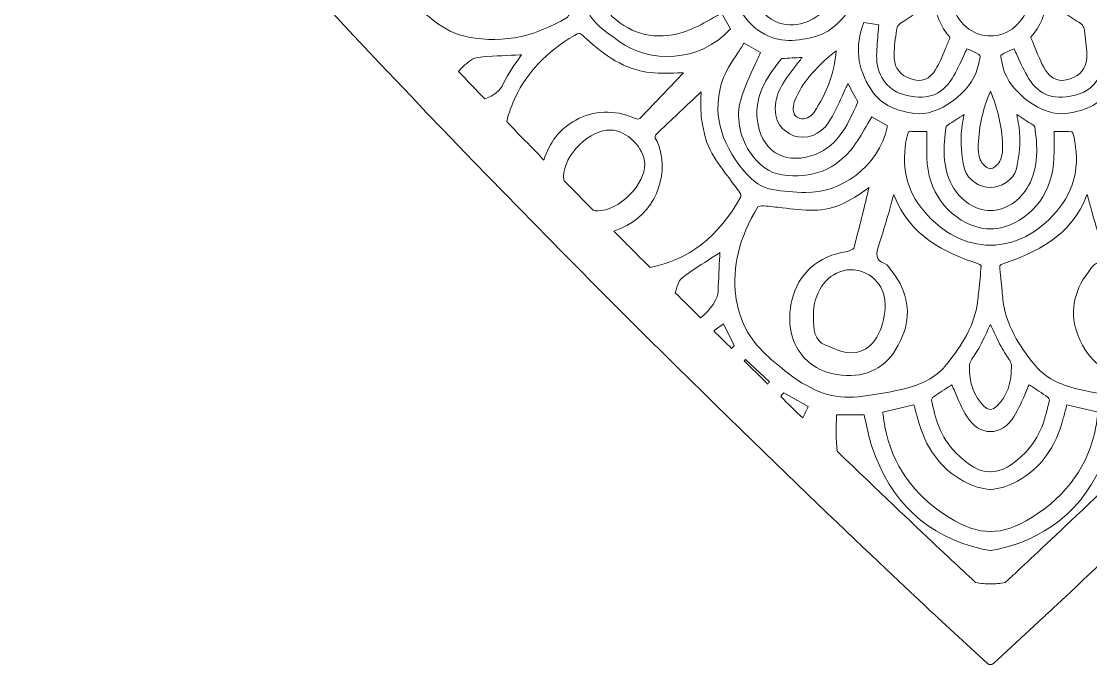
# Model space of a CAD drawing. Extents: x 49 to 10099, y -910 to -90.
# Drawn here: x 4624.5 to 5122.7, y -910.2 to -610.3 of the extents above; entities that cross this region are included whole.
import ezdxf

# ---------------------------------------------------------------- set-up
doc = ezdxf.new("R2010")
doc.units = 0
doc.header["$MEASUREMENT"] = 0
doc.layers.add('Layer 1', color=7, linetype='Continuous')

msp = doc.modelspace()

# ---------------------------------------------------------------- linework, layer by layer
at = {"layer": 'Layer 1', "lineweight": 0}
for points, knots in [([(5501.3, -225.51), (5483.53, -185.76), (5456.2, -152.06), (5422.26, -128.07), (5386.85, -103.04), (5345.94, -89.8), (5303.95, -89.8), (5255.6, -89.8), (5207.15, -107.53), (5163.84, -141.08), (5131.71, -165.95), (5102.18, -199.51), (5076, -240.85), (5049.84, -199.52), (5020.3, -165.97), (4988.17, -141.09), (4944.85, -107.54), (4896.39, -89.81), (4848.04, -89.8), (4806.06, -89.8), (4765.15, -103.03), (4729.74, -128.06), (4695.81, -152.05), (4668.47, -185.74), (4650.69, -225.49), (4647.23, -233.24), (4644.09, -241.32), (4641.38, -249.51), (4641.24, -249.81), (4641.14, -250.13), (4641.07, -250.46), (4627.51, -291.9), (4624.53, -337.37), (4632.44, -381.98), (4643.06, -441.87), (4672.02, -498.59), (4718.51, -550.55), (4872.39, -722.55), (5049.6, -886.55), (5051.38, -888.19), (5051.38, -888.19), (5074.65, -909.67), (5074.65, -909.67), (5075.03, -910.02), (5075.52, -910.2), (5076.01, -910.2), (5076.49, -910.2), (5076.98, -910.02), (5077.36, -909.67), (5077.36, -909.67), (5100.63, -888.18), (5100.63, -888.18), (5102.4, -886.55), (5279.47, -722.71), (5433.5, -550.55), (5479.98, -498.6), (5508.93, -441.89), (5519.55, -382), (5529.16, -327.81), (5522.85, -273.7), (5501.3, -225.51)], [0, 0, 0, 0, 1, 1, 1, 2, 2, 2, 3, 3, 3, 4, 4, 4, 5, 5, 5, 6, 6, 6, 7, 7, 7, 8, 8, 8, 9, 9, 9, 10, 10, 10, 11, 11, 11, 12, 12, 12, 13, 13, 13, 14, 14, 14, 15, 15, 15, 16, 16, 16, 17, 17, 17, 18, 18, 18, 19, 19, 19, 20, 20, 20, 20]), ([(4791.64, -552), (4793.4, -543.94), (4795.35, -537.13), (4797.62, -531.17), (4800.41, -523.84), (4806.66, -519.34), (4813.32, -514.54), (4824.6, -506.41), (4837.38, -505.37), (4850.91, -504.27), (4850.91, -504.27), (4851.85, -504.19), (4851.85, -504.19), (4852.07, -504.29), (4852.41, -504.55), (4852.55, -504.73), (4858.02, -525.12), (4868, -538.13), (4883.73, -545.21), (4883.16, -545.38), (4882.58, -545.56), (4882, -545.73), (4873.83, -548.17), (4865.38, -550.69), (4857.02, -552.97), (4856.55, -552.94), (4855.28, -552.26), (4854.71, -551.56), (4846.19, -540.98), (4834.96, -537.03), (4821.34, -539.79), (4810.45, -542.01), (4801.65, -554.21), (4800.55, -563.77), (4799.72, -571.02), (4801.6, -577.62), (4806.28, -583.93), (4813.99, -594.3), (4833.03, -596.74), (4844.01, -588.77), (4852.84, -582.35), (4857.31, -575.32), (4858.07, -566.62), (4858.29, -564.19), (4859.24, -563.34), (4862.49, -562.67), (4868.74, -561.39), (4875, -559.82), (4881.06, -558.3), (4883.33, -557.73), (4885.59, -557.17), (4887.86, -556.61), (4886.58, -558.53), (4885.41, -560.3), (4884.24, -562.08), (4878.54, -570.79), (4876.36, -580.29), (4877.75, -590.31), (4877.75, -590.31), (4878.17, -593.3), (4878.17, -593.3), (4878.79, -597.7), (4879.44, -602.26), (4879.83, -606.72), (4879.85, -607.17), (4879.26, -608.25), (4878.88, -608.49), (4862.63, -618.27), (4846.13, -621.11), (4829.82, -616.95), (4825.1, -615.75), (4819.78, -612.73), (4814.44, -608.24), (4809.11, -603.75), (4804.57, -598.04), (4800.19, -592.52), (4791.13, -581.12), (4788.26, -567.49), (4791.64, -552)], [0, 0, 0, 0, 1, 1, 1, 2, 2, 2, 3, 3, 3, 4, 4, 4, 5, 5, 5, 6, 6, 6, 7, 7, 7, 8, 8, 8, 9, 9, 9, 10, 10, 10, 11, 11, 11, 12, 12, 12, 13, 13, 13, 14, 14, 14, 15, 15, 15, 16, 16, 16, 17, 17, 17, 18, 18, 18, 19, 19, 19, 20, 20, 20, 21, 21, 21, 22, 22, 22, 23, 23, 23, 24, 24, 24, 25, 25, 25, 26, 26, 26, 26]), ([(4887.69, -603.29), (4882.48, -583.06), (4886.46, -567.6), (4899.87, -556.03), (4903.18, -553.18), (4907.38, -551.29), (4911.83, -549.29), (4913.32, -548.62), (4914.84, -547.93), (4916.35, -547.2), (4916.35, -547.2), (4920.77, -554.66), (4920.77, -554.66), (4919.1, -555.86), (4917.4, -557.04), (4915.74, -558.19), (4910.92, -561.53), (4905.93, -564.99), (4901.64, -569.13), (4896, -574.57), (4892.84, -582.87), (4893.2, -591.32), (4893.51, -598.9), (4896.58, -605.59), (4901.61, -609.7), (4911.11, -617.44), (4922.53, -619.18), (4934.66, -614.74), (4939.01, -613.14), (4943.1, -610.83), (4947.04, -608.59), (4948.23, -607.92), (4949.45, -607.23), (4950.67, -606.56), (4950.67, -606.56), (4954.9, -613.76), (4954.9, -613.76), (4940.57, -629.86), (4916.77, -629.93), (4903.06, -619.67), (4902.01, -618.88), (4900.94, -618.12), (4899.87, -617.36), (4894.48, -613.53), (4889.39, -609.91), (4887.69, -603.29)], [0, 0, 0, 0, 1, 1, 1, 2, 2, 2, 3, 3, 3, 4, 4, 4, 5, 5, 5, 6, 6, 6, 7, 7, 7, 8, 8, 8, 9, 9, 9, 10, 10, 10, 11, 11, 11, 12, 12, 12, 13, 13, 13, 14, 14, 14, 15, 15, 15, 15]), ([(4968.92, -567), (4969.33, -566.98), (4970.2, -567.17), (4970.6, -567.43), (4971.92, -568.3), (4973.17, -569.44), (4974.49, -570.65), (4974.66, -570.8), (4974.83, -570.95), (4974.99, -571.11), (4974.49, -571.76), (4973.99, -572.41), (4973.49, -573.06), (4971.59, -575.52), (4969.62, -578.06), (4967.85, -580.69), (4962.28, -588.94), (4962.69, -597.56), (4969, -604.96), (4977.3, -614.69), (4988.08, -612.83), (4994.79, -608.28), (4997.5, -606.44), (5000.13, -604.43), (5002.68, -602.48), (5003.36, -601.96), (5004.04, -601.44), (5004.72, -600.92), (5004.72, -600.92), (5009.36, -606.28), (5009.36, -606.28), (5005.46, -611.18), (5000.48, -616.09), (4993.21, -617.77), (4984.81, -619.71), (4975.89, -620.63), (4967.54, -614.3), (4958.45, -607.4), (4956.53, -598.6), (4956.53, -592.43), (4956.52, -582.79), (4961.38, -572.83), (4968.92, -567)], [0, 0, 0, 0, 1, 1, 1, 2, 2, 2, 3, 3, 3, 4, 4, 4, 5, 5, 5, 6, 6, 6, 7, 7, 7, 8, 8, 8, 9, 9, 9, 10, 10, 10, 11, 11, 11, 12, 12, 12, 13, 13, 13, 14, 14, 14, 14]), ([(5060.63, -589.5), (5067.34, -587.78), (5072.49, -583.85), (5076, -577.8), (5079.51, -583.85), (5084.66, -587.78), (5091.37, -589.5), (5094.18, -590.23), (5094.6, -591.51), (5094.49, -595.28), (5094.47, -596.02), (5094.34, -596.81), (5094.2, -597.64), (5094.05, -598.5), (5093.9, -599.39), (5093.86, -600.33), (5093.46, -608.83), (5085.55, -616.85), (5077.28, -617.15), (5076.86, -617.16), (5076.45, -617.16), (5076.04, -617.15), (5076.02, -617.15), (5076.01, -617.15), (5076, -617.15), (5075.99, -617.15), (5075.97, -617.15), (5075.96, -617.15), (5075.55, -617.16), (5075.14, -617.16), (5074.71, -617.15), (5066.44, -616.85), (5058.54, -608.83), (5058.14, -600.33), (5058.09, -599.39), (5057.95, -598.5), (5057.8, -597.64), (5057.66, -596.8), (5057.53, -596.02), (5057.51, -595.28), (5057.4, -591.51), (5057.82, -590.23), (5060.63, -589.5)], [0, 0, 0, 0, 1, 1, 1, 2, 2, 2, 3, 3, 3, 4, 4, 4, 5, 5, 5, 6, 6, 6, 7, 7, 7, 8, 8, 8, 9, 9, 9, 10, 10, 10, 11, 11, 11, 12, 12, 12, 13, 13, 13, 14, 14, 14, 14]), ([(5031.1, -625.93), (5031.21, -622.05), (5031.74, -618.04), (5032.21, -614.49), (5032.45, -612.6), (5033.27, -611.61), (5035.68, -610.25), (5039.59, -608.05), (5042.93, -604.95), (5046.16, -601.94), (5047.18, -600.99), (5048.2, -600.04), (5049.23, -599.13), (5049.32, -599.04), (5049.41, -598.96), (5049.5, -598.88), (5050.27, -606.78), (5052.72, -612.76), (5057.14, -617.77), (5057.15, -617.87), (5057.15, -618), (5057.15, -618.03), (5056.43, -619.64), (5055.76, -621.31), (5055.11, -622.92), (5053.42, -627.1), (5051.83, -631.05), (5049.4, -634.37), (5046.63, -638.15), (5042.01, -638.9), (5037.02, -636.38), (5032.9, -634.31), (5030.97, -630.89), (5031.1, -625.93)], [0, 0, 0, 0, 1, 1, 1, 2, 2, 2, 3, 3, 3, 4, 4, 4, 5, 5, 5, 6, 6, 6, 7, 7, 7, 8, 8, 8, 9, 9, 9, 10, 10, 10, 11, 11, 11, 11]), ([(5096.89, -622.91), (5096.24, -621.3), (5095.57, -619.64), (5094.87, -618.08), (5094.85, -618.01), (5094.85, -617.88), (5094.86, -617.77), (5099.28, -612.75), (5101.72, -606.78), (5102.5, -598.88), (5102.59, -598.96), (5102.67, -599.04), (5102.77, -599.13), (5103.8, -600.04), (5104.82, -600.99), (5105.84, -601.94), (5109.07, -604.95), (5112.41, -608.05), (5116.31, -610.25), (5118.73, -611.61), (5119.54, -612.6), (5119.79, -614.49), (5120.26, -618.04), (5120.79, -622.05), (5120.9, -625.93), (5121.03, -630.89), (5119.09, -634.31), (5114.98, -636.38), (5109.99, -638.9), (5105.36, -638.15), (5102.6, -634.37), (5100.17, -631.05), (5098.57, -627.1), (5096.89, -622.91)], [0, 0, 0, 0, 1, 1, 1, 2, 2, 2, 3, 3, 3, 4, 4, 4, 5, 5, 5, 6, 6, 6, 7, 7, 7, 8, 8, 8, 9, 9, 9, 10, 10, 10, 11, 11, 11, 11]), ([(5017.07, -610.89), (5017.07, -610.89), (5023.97, -611.9), (5023.97, -611.9), (5023.89, -612.95), (5023.8, -613.99), (5023.71, -615.04), (5023.4, -618.74), (5023.07, -622.58), (5022.98, -626.38), (5022.78, -634.82), (5027.73, -642.21), (5035.03, -644.34), (5045.81, -647.5), (5053.18, -645.14), (5058.2, -636.91), (5060.27, -633.53), (5061.86, -630.01), (5063.55, -626.27), (5064.03, -625.22), (5064.51, -624.16), (5065.01, -623.09), (5065.53, -623.34), (5066.09, -623.59), (5066.65, -623.83), (5068.78, -624.76), (5070.79, -625.63), (5071.08, -626.19), (5071.33, -626.66), (5070.88, -628.49), (5070.37, -630.61), (5070.37, -630.61), (5070.04, -631.98), (5070.04, -631.98), (5067.31, -643.38), (5051.38, -654.95), (5040.67, -653.33), (5030.52, -651.79), (5024.46, -648.46), (5020.41, -642.18), (5013.78, -631.91), (5012.73, -622.2), (5017.07, -610.89)], [0, 0, 0, 0, 1, 1, 1, 2, 2, 2, 3, 3, 3, 4, 4, 4, 5, 5, 5, 6, 6, 6, 7, 7, 7, 8, 8, 8, 9, 9, 9, 10, 10, 10, 11, 11, 11, 12, 12, 12, 13, 13, 13, 14, 14, 14, 14]), ([(5111.33, -653.33), (5100.61, -654.95), (5084.69, -643.38), (5081.96, -631.98), (5081.96, -631.98), (5081.63, -630.61), (5081.63, -630.61), (5081.11, -628.49), (5080.67, -626.66), (5080.92, -626.19), (5081.21, -625.63), (5083.22, -624.76), (5085.35, -623.83), (5085.91, -623.59), (5086.46, -623.34), (5086.99, -623.09), (5087.49, -624.16), (5087.97, -625.23), (5088.45, -626.28), (5090.14, -630.01), (5091.73, -633.53), (5093.79, -636.91), (5098.82, -645.14), (5106.18, -647.51), (5116.97, -644.34), (5124.26, -642.21), (5129.22, -634.82), (5129.01, -626.38), (5128.92, -622.58), (5128.6, -618.75), (5128.29, -615.05), (5128.2, -614), (5128.11, -612.95), (5128.03, -611.9), (5128.03, -611.9), (5134.93, -610.89), (5134.93, -610.89), (5139.27, -622.2), (5138.22, -631.91), (5131.59, -642.18), (5127.54, -648.46), (5121.48, -651.79), (5111.33, -653.33)], [0, 0, 0, 0, 1, 1, 1, 2, 2, 2, 3, 3, 3, 4, 4, 4, 5, 5, 5, 6, 6, 6, 7, 7, 7, 8, 8, 8, 9, 9, 9, 10, 10, 10, 11, 11, 11, 12, 12, 12, 13, 13, 13, 14, 14, 14, 14]), ([(4854.81, -645.56), (4860.15, -634.07), (4869.1, -624.7), (4882.19, -616.93), (4884.33, -615.66), (4884.87, -615.71), (4886.6, -617.35), (4894.11, -624.49), (4903.45, -632.05), (4915.79, -633.97), (4920.53, -634.71), (4925.34, -634.54), (4930.44, -634.36), (4931.28, -634.33), (4932.14, -634.3), (4933, -634.27), (4933, -634.27), (4913.19, -655.16), (4913.19, -655.16), (4912.39, -656), (4911.85, -656.25), (4909.7, -655.29), (4901.15, -651.46), (4891.08, -651.85), (4882.78, -656.34), (4875.53, -660.25), (4870.29, -666.93), (4868.01, -675.01), (4862.23, -669.08), (4856.4, -663.07), (4850.63, -657.1), (4851.46, -653.1), (4853.12, -649.2), (4854.81, -645.56)], [0, 0, 0, 0, 1, 1, 1, 2, 2, 2, 3, 3, 3, 4, 4, 4, 5, 5, 5, 6, 6, 6, 7, 7, 7, 8, 8, 8, 9, 9, 9, 10, 10, 10, 11, 11, 11, 11]), ([(4951.09, -638.27), (4952.59, -633.69), (4955.35, -629.49), (4958.28, -625.05), (4959.26, -623.55), (4960.27, -622.02), (4961.24, -620.45), (4961.24, -620.45), (4968.86, -624.91), (4968.86, -624.91), (4968.05, -626.74), (4967.2, -628.58), (4966.36, -630.37), (4963.89, -635.69), (4961.33, -641.19), (4959.67, -646.96), (4957.46, -654.59), (4958.97, -663.56), (4963.7, -670.94), (4967.61, -677.06), (4973.18, -681.07), (4978.97, -681.95), (4992.68, -684.03), (5004.21, -679.41), (5012.29, -668.57), (5014.79, -665.23), (5016.88, -661.54), (5018.9, -657.98), (5019.49, -656.94), (5020.1, -655.87), (5020.71, -654.81), (5020.71, -654.81), (5028.04, -659.07), (5028.04, -659.07), (5023.77, -678.98), (5005.56, -690.44), (4990.03, -690.11), (4984.34, -689.98), (4979.3, -689.55), (4974.63, -688.77), (4969.65, -687.94), (4965.37, -685.18), (4961.17, -680.07), (4949.72, -666.14), (4946.42, -652.47), (4951.09, -638.27)], [0, 0, 0, 0, 1, 1, 1, 2, 2, 2, 3, 3, 3, 4, 4, 4, 5, 5, 5, 6, 6, 6, 7, 7, 7, 8, 8, 8, 9, 9, 9, 10, 10, 10, 11, 11, 11, 12, 12, 12, 13, 13, 13, 14, 14, 14, 15, 15, 15, 15]), ([(4834.74, -627.98), (4836, -627.16), (4838.31, -627), (4839.56, -626.91), (4845.56, -626.5), (4851.5, -626.2), (4856.74, -625.92), (4857.02, -625.91), (4857.31, -625.89), (4857.59, -625.88), (4857.42, -626.12), (4857.25, -626.36), (4857.08, -626.6), (4854.43, -630.31), (4851.44, -634.52), (4849.18, -639.21), (4847.44, -642.83), (4844.78, -645.04), (4840.4, -646.48), (4836.33, -642.24), (4832.25, -637.97), (4828.15, -633.68), (4829.96, -631.57), (4832.17, -629.65), (4834.74, -627.98)], [0, 0, 0, 0, 1, 1, 1, 2, 2, 2, 3, 3, 3, 4, 4, 4, 5, 5, 5, 6, 6, 6, 7, 7, 7, 8, 8, 8, 8]), ([(4978.99, -627.65), (4982.02, -627.46), (4985.09, -627.33), (4988.32, -627.19), (4988.03, -627.55), (4987.75, -627.91), (4987.47, -628.27), (4984.8, -631.67), (4982.29, -634.88), (4980.01, -638.29), (4978, -641.29), (4976.6, -644.62), (4976.08, -647.65), (4974.38, -657.5), (4979.6, -661.78), (4984.27, -663.64), (4989.78, -665.83), (4997.09, -663.07), (5000.59, -657.48), (5003.05, -653.55), (5005, -649.29), (5006.9, -645.18), (5007.54, -643.77), (5008.19, -642.37), (5008.86, -640.97), (5009.13, -640.41), (5009.37, -639.84), (5009.59, -639.26), (5011.18, -642.21), (5012.7, -645.05), (5014.2, -647.9), (5009.04, -660.02), (5004.09, -669.55), (4992.33, -673.06), (4985.86, -674.99), (4980.08, -674.43), (4975.61, -671.44), (4971, -668.36), (4968.07, -662.83), (4967.36, -655.87), (4966.3, -645.55), (4971.03, -637.21), (4978.44, -627.89), (4978.54, -627.8), (4978.84, -627.67), (4978.99, -627.65)], [0, 0, 0, 0, 1, 1, 1, 2, 2, 2, 3, 3, 3, 4, 4, 4, 5, 5, 5, 6, 6, 6, 7, 7, 7, 8, 8, 8, 9, 9, 9, 10, 10, 10, 11, 11, 11, 12, 12, 12, 13, 13, 13, 14, 14, 14, 15, 15, 15, 15]), ([(4993.81, -652.61), (4991.96, -655.31), (4989.72, -656.29), (4987.17, -655.55), (4985.97, -655.2), (4985.11, -654.51), (4984.61, -653.5), (4983.84, -651.92), (4983.96, -649.67), (4984.94, -647.16), (4988.33, -638.5), (4995, -632), (5000.99, -626.58), (5001.95, -625.71), (5003.01, -624.92), (5004.19, -624.05), (5003.28, -634.45), (4999.87, -643.83), (4993.81, -652.61)], [0, 0, 0, 0, 1, 1, 1, 2, 2, 2, 3, 3, 3, 4, 4, 4, 5, 5, 5, 6, 6, 6, 6]), ([(4922.47, -671.91), (4922.02, -669.83), (4921.5, -667.48), (4920.25, -665.52), (4919.48, -664.31), (4919.56, -663.74), (4920.61, -662.72), (4926.38, -657.22), (4932.17, -651.74), (4938.1, -646.13), (4938.1, -646.13), (4941.19, -643.2), (4941.19, -643.2), (4941.18, -643.49), (4941.17, -643.77), (4941.16, -644.05), (4941.04, -648.19), (4940.92, -652.1), (4941.46, -656.01), (4942.37, -662.55), (4943.92, -667.72), (4946.22, -671.8), (4948.62, -676.06), (4951.62, -679.99), (4954.52, -683.8), (4956.13, -685.91), (4957.8, -688.09), (4959.32, -690.29), (4959.63, -690.73), (4959.8, -691.83), (4959.7, -692.13), (4949.29, -710.79), (4935.45, -721.58), (4917.4, -725.07), (4911.77, -719.43), (4906.1, -713.72), (4900.49, -708.07), (4917.86, -702.76), (4925.44, -685.44), (4922.47, -671.91)], [0, 0, 0, 0, 1, 1, 1, 2, 2, 2, 3, 3, 3, 4, 4, 4, 5, 5, 5, 6, 6, 6, 7, 7, 7, 8, 8, 8, 9, 9, 9, 10, 10, 10, 11, 11, 11, 12, 12, 12, 13, 13, 13, 13]), ([(5080.37, -675.57), (5079.42, -677.32), (5077.13, -679.03), (5076.07, -679.06), (5076.02, -679.06), (5075.98, -679.06), (5075.93, -679.06), (5074.86, -679.03), (5072.57, -677.32), (5071.63, -675.57), (5070.66, -673.79), (5070.21, -671.08), (5070.34, -667.96), (5070.72, -659.02), (5072.62, -650.6), (5076, -642.91), (5079.37, -650.6), (5081.28, -659.02), (5081.66, -667.96), (5081.79, -671.08), (5081.33, -673.79), (5080.37, -675.57)], [0, 0, 0, 0, 1, 1, 1, 2, 2, 2, 3, 3, 3, 4, 4, 4, 5, 5, 5, 6, 6, 6, 7, 7, 7, 7]), ([(5055.39, -659.39), (5055.48, -659.25), (5055.77, -658.94), (5056.25, -658.62), (5058.68, -657.01), (5061.14, -655.44), (5063.72, -653.8), (5063.08, -657.08), (5062.41, -660.47), (5062.33, -663.87), (5062.19, -669.34), (5062.73, -674.47), (5063.93, -679.14), (5065.31, -684.54), (5071.28, -687.82), (5075.97, -687.74), (5080.74, -687.83), (5086.69, -684.54), (5088.07, -679.14), (5089.27, -674.48), (5089.8, -669.34), (5089.67, -663.87), (5089.58, -660.47), (5088.92, -657.08), (5088.27, -653.8), (5090.85, -655.44), (5093.31, -657.01), (5095.74, -658.62), (5096.22, -658.94), (5096.51, -659.25), (5096.61, -659.39), (5097.97, -668.47), (5098.56, -678.08), (5093.76, -686.92), (5089.88, -694.06), (5083.08, -698.5), (5076, -698.51), (5068.92, -698.5), (5062.12, -694.06), (5058.24, -686.92), (5053.44, -678.08), (5054.02, -668.47), (5055.39, -659.39)], [0, 0, 0, 0, 1, 1, 1, 2, 2, 2, 3, 3, 3, 4, 4, 4, 5, 5, 5, 6, 6, 6, 7, 7, 7, 8, 8, 8, 9, 9, 9, 10, 10, 10, 11, 11, 11, 12, 12, 12, 13, 13, 13, 14, 14, 14, 14]), ([(4884.67, -667.76), (4889.13, -663.44), (4894.41, -660.87), (4898.86, -661), (4906.68, -661.16), (4914.8, -669.2), (4914.93, -676.93), (4915.01, -681.39), (4912.38, -686.74), (4907.88, -691.26), (4903.26, -695.92), (4897.71, -698.68), (4893.02, -698.68), (4892.98, -698.68), (4892.93, -698.68), (4892.88, -698.68), (4892.28, -698.67), (4891.61, -698.56), (4890.88, -698.33), (4886.44, -693.83), (4881.96, -689.27), (4877.44, -684.66), (4877.23, -683.91), (4877.12, -683.21), (4877.13, -682.6), (4877.18, -677.84), (4880, -672.29), (4884.67, -667.76)], [0, 0, 0, 0, 1, 1, 1, 2, 2, 2, 3, 3, 3, 4, 4, 4, 5, 5, 5, 6, 6, 6, 7, 7, 7, 8, 8, 8, 9, 9, 9, 9]), ([(5037.17, -663.9), (5037.62, -661.92), (5037.94, -661.57), (5038.89, -661.57), (5039.1, -661.57), (5039.34, -661.59), (5039.62, -661.61), (5041.65, -661.75), (5043.61, -661.72), (5045.68, -661.69), (5045.91, -661.68), (5046.15, -661.68), (5046.38, -661.68), (5046.38, -662.64), (5046.37, -663.59), (5046.37, -664.52), (5046.35, -667.78), (5046.33, -670.87), (5046.4, -673.96), (5046.78, -689.34), (5055.91, -701.98), (5069.66, -706.17), (5073.74, -707.41), (5078.25, -707.41), (5082.33, -706.17), (5096.09, -701.98), (5105.22, -689.34), (5105.59, -673.96), (5105.67, -670.87), (5105.65, -667.79), (5105.63, -664.52), (5105.63, -663.59), (5105.62, -662.64), (5105.62, -661.68), (5105.85, -661.68), (5106.08, -661.68), (5106.31, -661.69), (5108.39, -661.72), (5110.35, -661.75), (5112.37, -661.61), (5113.91, -661.5), (5114.28, -661.47), (5114.83, -663.9), (5117.89, -677.32), (5115.22, -689.08), (5106.91, -698.86), (5098.13, -709.18), (5087.44, -714.65), (5076, -714.67), (5064.55, -714.65), (5053.86, -709.18), (5045.09, -698.86), (5036.77, -689.08), (5034.11, -677.32), (5037.17, -663.9)], [0, 0, 0, 0, 1, 1, 1, 2, 2, 2, 3, 3, 3, 4, 4, 4, 5, 5, 5, 6, 6, 6, 7, 7, 7, 8, 8, 8, 9, 9, 9, 10, 10, 10, 11, 11, 11, 12, 12, 12, 13, 13, 13, 14, 14, 14, 15, 15, 15, 16, 16, 16, 17, 17, 17, 18, 18, 18, 18]), ([(4957.37, -738.5), (4955.62, -724.81), (4958.96, -711.18), (4967.57, -696.84), (4967.96, -696.59), (4969.29, -696.29), (4970.44, -696.38), (4973.3, -696.59), (4976.22, -696.93), (4979.05, -697.25), (4983.82, -697.81), (4988.76, -698.38), (4993.68, -698.38), (4993.69, -698.38), (4993.7, -698.38), (4993.71, -698.38), (5003.52, -698.38), (5011.7, -693.4), (5017.73, -689.06), (5018.29, -688.65), (5018.85, -688.25), (5019.44, -687.83), (5019.19, -688.84), (5018.95, -689.84), (5018.71, -690.84), (5016.59, -699.59), (5014.6, -707.86), (5012.34, -716.08), (5012.03, -716.52), (5010.51, -717.36), (5009.26, -717.56), (4995.57, -719.74), (4986.41, -727.9), (4983.44, -740.53), (4981.19, -750.14), (4982.94, -759.41), (4988.24, -765.97), (4991.83, -770.4), (4998.67, -775.61), (5010.98, -775.39), (5022.16, -775.17), (5030.05, -769.14), (5035.11, -756.96), (5039.18, -747.13), (5037.51, -736.34), (5030.5, -727.36), (5030.27, -727.07), (5030.05, -726.74), (5029.83, -726.42), (5029.04, -725.26), (5028.14, -723.94), (5026.68, -723.29), (5022.41, -721.38), (5022.34, -719.3), (5024.32, -713.6), (5026.43, -707.5), (5028.14, -701.25), (5029.96, -694.64), (5030.28, -693.47), (5030.61, -692.28), (5030.94, -691.07), (5030.96, -691.13), (5030.99, -691.19), (5031.01, -691.25), (5038.41, -710.57), (5054.98, -718.29), (5070.21, -723.3), (5070.68, -723.45), (5071.34, -723.95), (5071.63, -724.27), (5071.42, -728.17), (5070.99, -732.14), (5070.58, -735.98), (5070.43, -737.35), (5070.28, -738.73), (5070.14, -740.1), (5068.95, -751.95), (5062.42, -761.64), (5055.54, -770.35), (5051.49, -775.47), (5045.44, -779.05), (5037.06, -781.3), (5030.7, -783), (5023.69, -784.23), (5014.34, -785.3), (5003.3, -786.56), (4992.99, -783.12), (4981.86, -774.47), (4973.05, -767.62), (4965.4, -761.18), (4961.15, -751.78), (4959.25, -747.57), (4957.94, -742.98), (4957.37, -738.5)], [0, 0, 0, 0, 1, 1, 1, 2, 2, 2, 3, 3, 3, 4, 4, 4, 5, 5, 5, 6, 6, 6, 7, 7, 7, 8, 8, 8, 9, 9, 9, 10, 10, 10, 11, 11, 11, 12, 12, 12, 13, 13, 13, 14, 14, 14, 15, 15, 15, 16, 16, 16, 17, 17, 17, 18, 18, 18, 19, 19, 19, 20, 20, 20, 21, 21, 21, 22, 22, 22, 23, 23, 23, 24, 24, 24, 25, 25, 25, 26, 26, 26, 27, 27, 27, 28, 28, 28, 29, 29, 29, 30, 30, 30, 31, 31, 31, 31]), ([(5096.46, -770.35), (5089.58, -761.64), (5083.05, -751.95), (5081.85, -740.1), (5081.71, -738.72), (5081.57, -737.34), (5081.42, -735.96), (5081.01, -732.12), (5080.58, -728.16), (5080.37, -724.27), (5080.66, -723.95), (5081.32, -723.45), (5081.79, -723.3), (5097.02, -718.29), (5113.59, -710.57), (5120.99, -691.25), (5121.01, -691.19), (5121.03, -691.13), (5121.06, -691.07), (5121.39, -692.28), (5121.72, -693.46), (5122.04, -694.64), (5123.85, -701.25), (5125.57, -707.5), (5127.68, -713.6), (5129.66, -719.3), (5129.59, -721.38), (5125.32, -723.29), (5123.86, -723.94), (5122.96, -725.26), (5122.17, -726.42), (5121.94, -726.74), (5121.72, -727.07), (5121.49, -727.36), (5114.49, -736.34), (5112.81, -747.13), (5116.89, -756.96), (5121.94, -769.14), (5129.83, -775.17), (5141.01, -775.39), (5153.34, -775.62), (5160.17, -770.4), (5163.75, -765.97), (5169.06, -759.41), (5170.81, -750.14), (5168.55, -740.53), (5165.59, -727.9), (5156.42, -719.74), (5142.74, -717.56), (5141.48, -717.36), (5139.97, -716.52), (5139.65, -716.08), (5137.4, -707.86), (5135.4, -699.59), (5133.29, -690.84), (5133.05, -689.84), (5132.8, -688.84), (5132.56, -687.83), (5133.15, -688.25), (5133.71, -688.65), (5134.27, -689.06), (5140.3, -693.4), (5148.48, -698.38), (5158.29, -698.38), (5158.3, -698.38), (5158.31, -698.38), (5158.31, -698.38), (5163.23, -698.38), (5168.17, -697.81), (5172.95, -697.25), (5175.78, -696.93), (5178.7, -696.59), (5181.56, -696.38), (5182.71, -696.29), (5184.03, -696.59), (5184.43, -696.84), (5193.04, -711.19), (5196.38, -724.81), (5194.63, -738.5), (5194.05, -742.98), (5192.75, -747.57), (5190.85, -751.78), (5186.6, -761.18), (5178.95, -767.62), (5170.13, -774.47), (5159.01, -783.12), (5148.69, -786.56), (5137.65, -785.3), (5128.3, -784.23), (5121.3, -783), (5114.94, -781.3), (5106.55, -779.05), (5100.51, -775.47), (5096.46, -770.35)], [0, 0, 0, 0, 1, 1, 1, 2, 2, 2, 3, 3, 3, 4, 4, 4, 5, 5, 5, 6, 6, 6, 7, 7, 7, 8, 8, 8, 9, 9, 9, 10, 10, 10, 11, 11, 11, 12, 12, 12, 13, 13, 13, 14, 14, 14, 15, 15, 15, 16, 16, 16, 17, 17, 17, 18, 18, 18, 19, 19, 19, 20, 20, 20, 21, 21, 21, 22, 22, 22, 23, 23, 23, 24, 24, 24, 25, 25, 25, 26, 26, 26, 27, 27, 27, 28, 28, 28, 29, 29, 29, 30, 30, 30, 31, 31, 31, 31]), ([(4936.37, -727), (4940.72, -724.04), (4945.18, -721.21), (4949.12, -718.72), (4949.41, -718.53), (4949.7, -718.35), (4949.99, -718.16), (4949.96, -718.67), (4949.93, -719.19), (4949.9, -719.71), (4949.63, -724.7), (4949.32, -730.35), (4949.16, -736.05), (4949.05, -739.67), (4945.63, -744.85), (4941, -748.58), (4937.11, -744.72), (4933.16, -740.8), (4929.16, -736.82), (4929.64, -735.01), (4930.17, -733.43), (4930.8, -731.99), (4931.56, -730.26), (4933.87, -728.69), (4935.92, -727.31), (4935.92, -727.31), (4936.37, -727), (4936.37, -727)], [0, 0, 0, 0, 1, 1, 1, 2, 2, 2, 3, 3, 3, 4, 4, 4, 5, 5, 5, 6, 6, 6, 7, 7, 7, 8, 8, 8, 9, 9, 9, 9]), ([(5007.36, -726.59), (5008.58, -726.27), (5009.83, -726.11), (5011.08, -726.11), (5013.97, -726.11), (5016.89, -726.95), (5019.46, -728.56), (5023.17, -730.89), (5025.75, -734.57), (5026.54, -738.65), (5028.28, -747.67), (5024.15, -759.3), (5017.88, -763.06), (5011.87, -766.65), (5006.13, -764.21), (5000.05, -761.62), (5000.05, -761.62), (4999.12, -761.23), (4999.12, -761.23), (4993.88, -759.01), (4993.52, -754.56), (4993.55, -747.51), (4993.55, -747.51), (4993.55, -747.37), (4993.55, -747.37), (4993.56, -736.98), (4998.98, -728.83), (5007.36, -726.59)], [0, 0, 0, 0, 1, 1, 1, 2, 2, 2, 3, 3, 3, 4, 4, 4, 5, 5, 5, 6, 6, 6, 7, 7, 7, 8, 8, 8, 9, 9, 9, 9]), ([(4948.55, -753.55), (4949.59, -752.82), (4950.64, -752.07), (4951.7, -751.34), (4951.7, -751.34), (4956.62, -761.5), (4956.62, -761.5), (4956.21, -761.96), (4955.82, -762.41), (4955.43, -762.84), (4952.68, -760.13), (4949.89, -757.38), (4947.08, -754.6), (4947.57, -754.25), (4948.06, -753.9), (4948.55, -753.55)], [0, 0, 0, 0, 1, 1, 1, 2, 2, 2, 3, 3, 3, 4, 4, 4, 5, 5, 5, 5]), ([(5079.02, -789.66), (5078.01, -790.65), (5076.94, -791.24), (5076, -791.34), (5075.06, -791.24), (5073.99, -790.65), (5072.98, -789.66), (5068.33, -785.11), (5066.11, -778.99), (5066.19, -770.94), (5066.21, -769.39), (5067.46, -767.56), (5068.78, -765.63), (5069.59, -764.45), (5070.42, -763.23), (5071.06, -761.95), (5072.84, -758.36), (5074.52, -754.77), (5076, -751.59), (5077.48, -754.77), (5079.15, -758.36), (5080.94, -761.95), (5081.58, -763.23), (5082.41, -764.45), (5083.22, -765.63), (5084.54, -767.56), (5085.79, -769.39), (5085.81, -770.94), (5085.89, -778.99), (5083.67, -785.11), (5079.02, -789.66)], [0, 0, 0, 0, 1, 1, 1, 2, 2, 2, 3, 3, 3, 4, 4, 4, 5, 5, 5, 6, 6, 6, 7, 7, 7, 8, 8, 8, 9, 9, 9, 10, 10, 10, 10]), ([(4973.03, -778.36), (4972.8, -778.71), (4972.56, -779.06), (4972.31, -779.41), (4968.72, -775.89), (4965.04, -772.29), (4961.31, -768.62), (4961.31, -768.62), (4961.87, -768.03), (4961.87, -768.03), (4961.87, -768.03), (4973.03, -778.36), (4973.03, -778.36)], [0, 0, 0, 0, 1, 1, 1, 2, 2, 2, 3, 3, 3, 4, 4, 4, 4]), ([(5092.28, -811.33), (5086.16, -817.53), (5081.21, -820.3), (5076.19, -820.3), (5076.12, -820.3), (5076.04, -820.3), (5075.96, -820.3), (5070.93, -820.41), (5065.93, -817.62), (5059.72, -811.33), (5052.76, -804.29), (5050.15, -794.98), (5048.52, -786.79), (5048.58, -786.46), (5049, -785.73), (5049.33, -785.5), (5052, -783.58), (5054.84, -781.77), (5057.35, -780.17), (5057.58, -780.02), (5057.8, -779.88), (5058.02, -779.74), (5058.48, -780.79), (5058.93, -781.85), (5059.37, -782.89), (5061.04, -786.86), (5062.78, -790.96), (5065.13, -794.67), (5067.95, -799.12), (5071.8, -801.57), (5075.98, -801.57), (5075.99, -801.57), (5076, -801.57), (5076.01, -801.57), (5080.19, -801.57), (5084.05, -799.12), (5086.87, -794.67), (5089.22, -790.96), (5090.95, -786.86), (5092.63, -782.89), (5093.07, -781.85), (5093.52, -780.79), (5093.98, -779.74), (5094.2, -779.88), (5094.42, -780.02), (5094.64, -780.16), (5097.15, -781.77), (5099.99, -783.58), (5102.66, -785.5), (5102.99, -785.73), (5103.42, -786.46), (5103.48, -786.79), (5101.85, -794.98), (5099.24, -804.29), (5092.28, -811.33)], [0, 0, 0, 0, 1, 1, 1, 2, 2, 2, 3, 3, 3, 4, 4, 4, 5, 5, 5, 6, 6, 6, 7, 7, 7, 8, 8, 8, 9, 9, 9, 10, 10, 10, 11, 11, 11, 12, 12, 12, 13, 13, 13, 14, 14, 14, 15, 15, 15, 16, 16, 16, 17, 17, 17, 18, 18, 18, 18]), ([(4991.15, -789.91), (4990.35, -791.71), (4989.48, -793.49), (4988.54, -795.22), (4985.21, -791.98), (4981.8, -788.66), (4978.31, -785.26), (4978.79, -784.65), (4979.25, -784.06), (4979.7, -783.46), (4979.7, -783.46), (4991.15, -789.91), (4991.15, -789.91)], [0, 0, 0, 0, 1, 1, 1, 2, 2, 2, 3, 3, 3, 4, 4, 4, 4]), ([(5063.41, -824.66), (5067.7, -827.02), (5071.9, -828.32), (5075.9, -828.52), (5075.97, -828.52), (5076.03, -828.52), (5076.1, -828.52), (5080.1, -828.32), (5084.3, -827.02), (5088.59, -824.66), (5099.34, -818.73), (5106.32, -809.13), (5109.95, -795.32), (5110.44, -793.46), (5110.94, -791.61), (5111.45, -789.77), (5111.45, -789.77), (5111.62, -789.15), (5111.62, -789.15), (5111.62, -789.15), (5126.19, -792.46), (5126.19, -792.46), (5126.13, -792.88), (5126.07, -793.29), (5126.01, -793.69), (5125.73, -795.66), (5125.47, -797.52), (5125.14, -799.33), (5121.92, -817), (5111.88, -831.22), (5095.28, -841.58), (5087.94, -846.15), (5082.01, -848.18), (5075.98, -848.11), (5070.02, -848.19), (5064.06, -846.15), (5056.72, -841.58), (5040.12, -831.22), (5030.07, -817), (5026.86, -799.33), (5026.53, -797.52), (5026.26, -795.65), (5025.98, -793.68), (5025.93, -793.28), (5025.87, -792.88), (5025.81, -792.46), (5025.81, -792.46), (5040.38, -789.15), (5040.38, -789.15), (5040.38, -789.15), (5040.58, -789.88), (5040.58, -789.88), (5041.07, -791.69), (5041.57, -793.5), (5042.05, -795.32), (5045.67, -809.13), (5052.66, -818.73), (5063.41, -824.66)], [0, 0, 0, 0, 1, 1, 1, 2, 2, 2, 3, 3, 3, 4, 4, 4, 5, 5, 5, 6, 6, 6, 7, 7, 7, 8, 8, 8, 9, 9, 9, 10, 10, 10, 11, 11, 11, 12, 12, 12, 13, 13, 13, 14, 14, 14, 15, 15, 15, 16, 16, 16, 17, 17, 17, 18, 18, 18, 19, 19, 19, 19]), ([(5004.35, -793.79), (5004.35, -793.79), (5017.16, -793.79), (5017.16, -793.79), (5017.42, -794.93), (5017.67, -796.08), (5017.92, -797.23), (5018.72, -800.94), (5019.55, -804.78), (5020.78, -808.5), (5029.34, -834.37), (5046.69, -850.49), (5072.35, -856.42), (5073.48, -856.68), (5074.66, -856.85), (5075.87, -856.93), (5075.96, -856.93), (5076.04, -856.93), (5076.13, -856.93), (5077.33, -856.85), (5078.52, -856.68), (5079.64, -856.42), (5105.3, -850.49), (5122.66, -834.37), (5131.22, -808.5), (5132.45, -804.78), (5133.28, -800.94), (5134.08, -797.23), (5134.33, -796.07), (5134.58, -794.93), (5134.84, -793.79), (5134.84, -793.79), (5147.65, -793.79), (5147.65, -793.79), (5147.93, -799.58), (5148.06, -805.26), (5147.39, -810.77), (5109.71, -847.09), (5085.37, -869.61), (5084.35, -870.55), (5084.35, -870.55), (5082.89, -871.91), (5082.89, -871.91), (5080.45, -872.35), (5078.19, -872.58), (5076.03, -872.61), (5073.81, -872.58), (5071.55, -872.35), (5069.12, -871.91), (5069.12, -871.91), (5067.66, -870.55), (5067.66, -870.55), (5067.41, -870.33), (5043.13, -847.88), (5004.61, -810.76), (5003.94, -805.25), (5004.07, -799.58), (5004.35, -793.79)], [0, 0, 0, 0, 1, 1, 1, 2, 2, 2, 3, 3, 3, 4, 4, 4, 5, 5, 5, 6, 6, 6, 7, 7, 7, 8, 8, 8, 9, 9, 9, 10, 10, 10, 11, 11, 11, 12, 12, 12, 13, 13, 13, 14, 14, 14, 15, 15, 15, 16, 16, 16, 17, 17, 17, 18, 18, 18, 19, 19, 19, 19])]:
    msp.add_open_spline(points, degree=3, knots=knots, dxfattribs=at)

doc.saveas('drawing.dxf')
